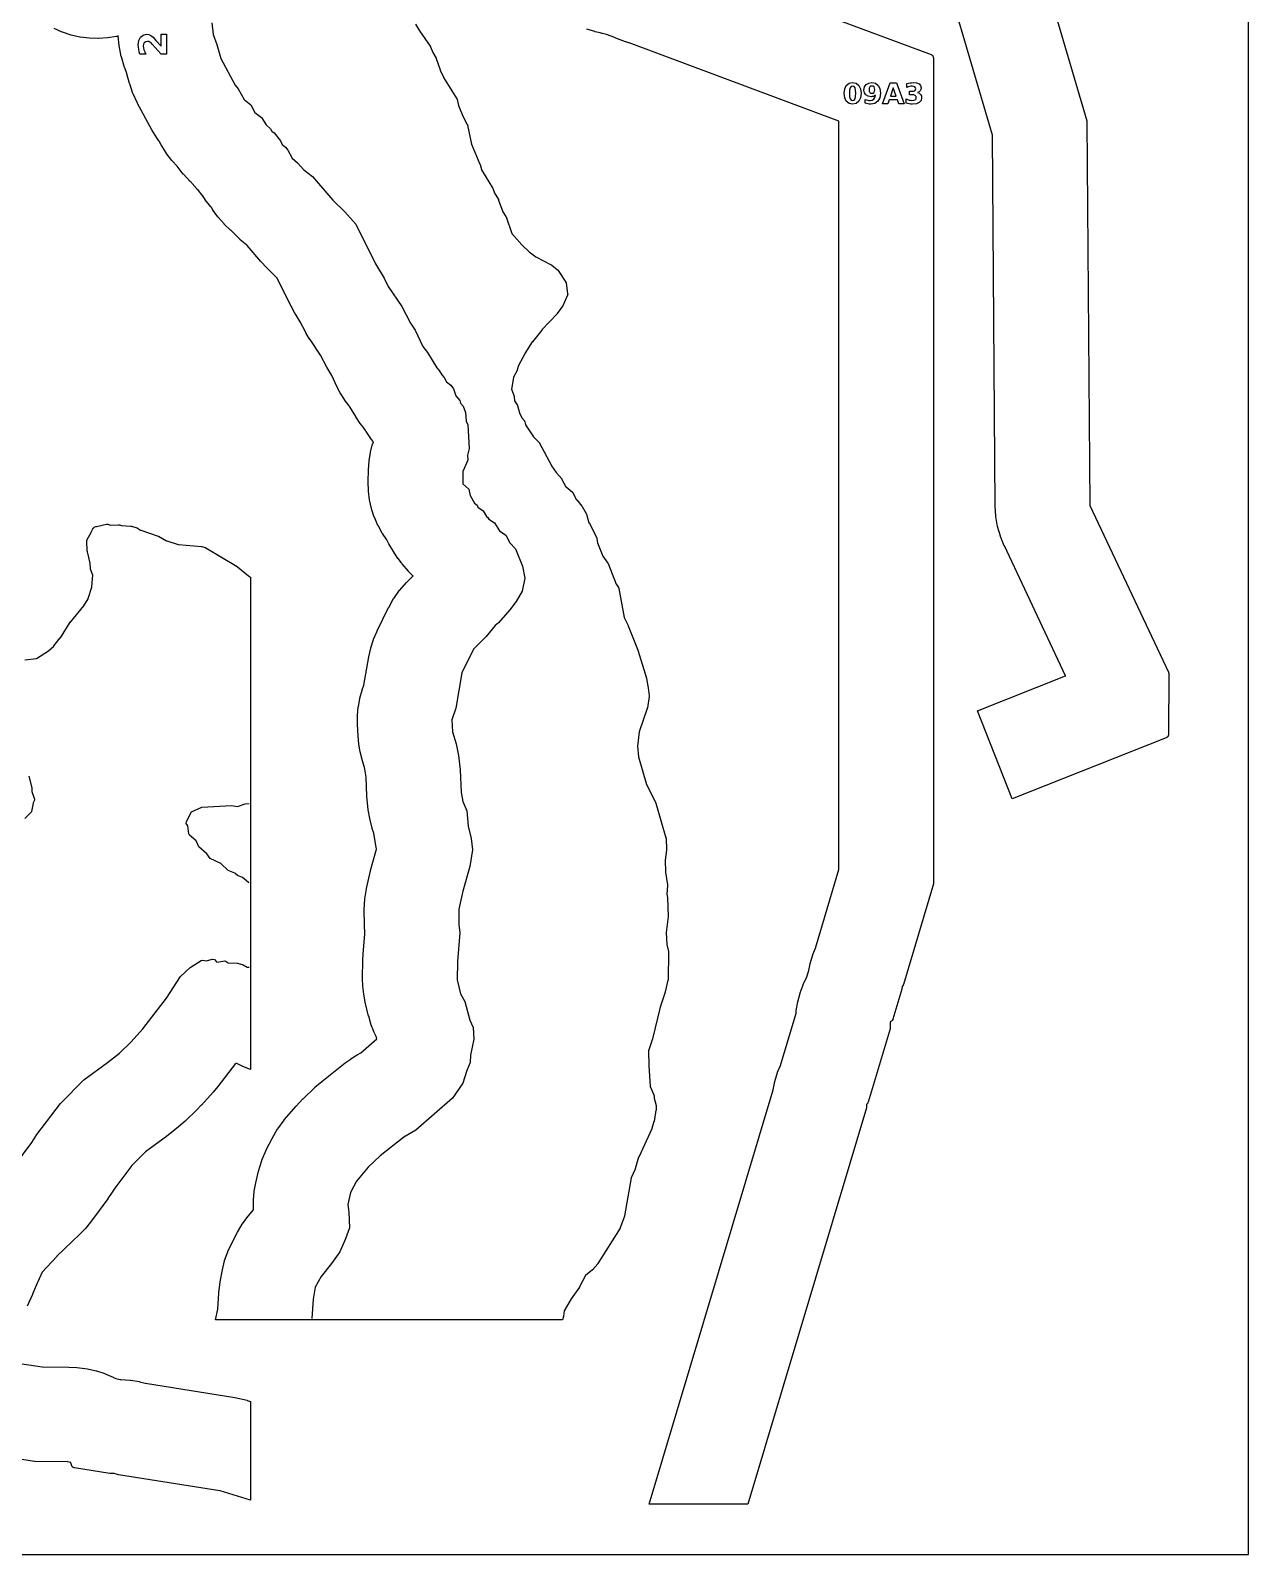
# Model space of a CAD drawing. Header units: millimetres. Extents: x 0 to 841, y 0 to 594.
# Drawn here: x 583.2 to 841, y 0 to 322.4 of the extents above; entities that cross this region are included whole.
import ezdxf

# ---------------------------------------------------------------- set-up
doc = ezdxf.new("R2010")
doc.units = ezdxf.units.MM
for name, color, linetype in [('CUT', 1, 'Continuous'), ('ENGRAVE', 5, 'Continuous'), ('SHEET_EDGE_DO_NOT_CUT', 8, 'Continuous')]:
    doc.layers.add(name, color=color, linetype=linetype)

msp = doc.modelspace()

# ---------------------------------------------------------------- linework, layer by layer
at = {"layer": 'CUT'}
for points in [[(710.48, 340.94), (773.81, 317.35), (773.85, 317.33), (773.9, 317.3), (774.02, 317.22), (774.06, 317.19), (774.1, 317.16), (774.14, 317.12), (774.17, 317.08), (774.22, 317.01), (774.25, 316.96), (774.27, 316.92), (774.29, 316.87), (774.3, 316.82), (774.33, 316.68), (774.34, 316.63), (774.34, 316.58), (774.34, 142.06), (774.34, 142.01), (774.33, 141.96), (774.32, 141.92), (767.96, 120.63), (767.94, 120.58), (767.92, 120.54), (767.89, 120.49), (767.7, 120.2), (767.69, 120.19), (767.69, 120.18), (767.66, 119.7), (767.66, 119.64), (767.64, 119.58), (765.76, 113.28), (765.74, 113.24), (765.73, 113.2), (765.71, 113.16), (765.61, 113), (765.58, 112.96), (765.55, 112.92), (765.51, 112.89), (765.47, 112.86), (765.43, 112.83), (765.2, 112.7), (765.19, 112.69), (765.19, 112.68), (765.16, 111.34), (765.16, 111.3), (765.15, 111.26), (765.14, 111.21), (760.48, 95.67), (760.47, 95.62), (760.44, 95.57), (760.41, 95.52), (760.19, 95.21), (760.19, 95.2), (760.18, 95.19), (760.15, 94.62), (760.15, 94.56), (760.13, 94.5), (735.02, 10.62), (714.14, 10.62), (740.4, 98.31), (740.4, 98.33), (740.74, 100.04), (740.75, 100.09), (741.32, 101.97), (741.34, 102.02), (741.93, 103.45), (741.94, 103.47), (745.25, 114.52), (745.26, 114.54), (745.26, 114.55), (745.29, 115.03), (745.3, 115.08), (745.6, 116.91), (745.61, 116.96), (746.09, 118.76), (746.1, 118.8), (746.75, 120.55), (746.77, 120.59), (747.55, 122.21), (747.56, 122.22), (747.56, 122.23), (747.95, 123.54), (747.96, 123.56), (748.24, 125), (748.25, 125.05), (748.8, 126.88), (748.82, 126.92), (749.36, 128.25), (749.37, 128.27), (754.33, 144.9), (754.34, 144.91), (754.34, 144.92), (754.34, 303.24), (754.34, 303.25), (754.33, 303.26), (709.91, 319.81), (709.89, 319.81), (709.21, 320), (709.16, 320.01), (707.49, 320.65), (707.44, 320.66), (706.94, 320.91), (706.92, 320.92), (705.16, 321.57), (705.13, 321.58), (704.27, 321.79), (704.22, 321.8), (703.8, 321.95), (703.77, 321.96), (702.75, 322.18), (702.7, 322.19), (701, 322.73)], [(797.12, 336.18), (806.78, 303.31), (806.79, 303.27), (806.8, 303.22), (806.8, 303.17), (807.41, 221.95), (807.41, 221.93), (807.41, 221.92), (824.06, 186.66), (824.08, 186.61), (824.09, 186.56), (824.1, 186.5), (824.11, 186.45), (824.1, 173.59), (824.1, 173.54), (824.09, 173.49), (824.08, 173.44), (824.02, 173.24), (824, 173.19), (824, 173.19), (823.98, 173.15), (823.95, 173.11), (823.92, 173.07), (823.89, 173.03), (823.85, 173), (823.69, 172.87), (823.65, 172.84), (823.6, 172.81), (823.56, 172.79), (791, 159.91), (783.64, 178.5), (802.3, 185.89), (802.31, 185.89), (802.3, 185.9), (789.33, 213.38), (789.32, 213.41), (788.51, 215.38), (788.5, 215.43), (787.91, 217.46), (787.9, 217.51), (787.55, 219.6), (787.54, 219.65), (787.41, 221.77), (787.41, 221.8), (786.82, 300.28), (786.82, 300.29), (786.82, 300.3), (777.93, 330.54)], [(664.75, 323.8), (665.55, 322.37), (665.56, 322.34), (667.86, 319.1), (667.89, 319.05), (667.92, 319), (668.4, 317.79), (668.42, 317.75), (669.07, 316.6), (669.09, 316.56), (669.11, 316.51), (669.91, 314.1), (669.92, 314.07), (670.66, 312.53), (670.67, 312.51), (673.5, 307.96), (673.52, 307.92), (673.54, 307.88), (673.56, 307.84), (673.57, 307.8), (673.83, 306.55), (673.83, 306.54), (673.83, 306.53), (674.72, 304.34), (674.73, 304.31), (675.68, 302.57), (675.7, 302.52), (675.72, 302.47), (675.73, 302.43), (676.54, 298.38), (676.54, 298.37), (676.54, 298.35), (678.35, 294.15), (678.37, 294.11), (678.38, 294.08), (678.66, 293), (678.66, 292.99), (678.67, 292.98), (681.01, 289.18), (681.04, 289.13), (681.06, 289.08), (681.37, 288.21), (681.37, 288.2), (681.38, 288.19), (682.26, 286.65), (682.28, 286.61), (682.29, 286.57), (683.18, 284.07), (683.19, 284.06), (683.19, 284.05), (683.83, 283.11), (683.86, 283.08), (683.88, 283.04), (683.89, 283), (685.13, 279.47), (685.13, 279.46), (685.14, 279.45), (687.21, 277.08), (687.23, 277.06), (688.78, 275.59), (688.8, 275.57), (690.21, 274.55), (690.22, 274.54), (690.22, 274.54), (693.46, 272.85), (693.5, 272.83), (693.54, 272.8), (694.8, 271.81), (694.84, 271.77), (694.88, 271.73), (694.91, 271.68), (696.5, 269.21), (696.53, 269.17), (696.55, 269.12), (696.57, 269.07), (696.58, 269.02), (696.92, 266.7), (696.93, 266.66), (696.93, 266.61), (696.92, 266.57), (696.92, 266.52), (696.9, 266.47), (696.89, 266.43), (695.92, 264.19), (695.89, 264.14), (695.86, 264.09), (694.72, 262.56), (694.69, 262.52), (691.48, 259.07), (691.47, 259.06), (689.45, 256.59), (689.43, 256.56), (687.88, 254.08), (687.87, 254.06), (686.55, 251.59), (686.54, 251.57), (686.54, 251.56), (686.24, 250.61), (686.23, 250.56), (686.21, 250.52), (685.45, 249.07), (685.45, 249.06), (685.45, 249.04), (685.05, 246.57), (685.05, 246.56), (685.05, 246.55), (685.58, 245.06), (685.6, 245.01), (685.61, 244.96), (685.61, 244.91), (685.66, 244.07), (685.66, 244.06), (685.66, 244.05), (686.26, 243.23), (686.29, 243.19), (686.31, 243.15), (686.33, 243.1), (686.34, 243.06), (686.71, 241.57), (686.71, 241.56), (686.72, 241.55), (687.23, 240.52), (687.23, 240.51), (687.24, 240.5), (687.78, 239.83), (687.81, 239.78), (687.84, 239.73), (687.86, 239.68), (687.87, 239.63), (688.01, 239.06), (688.02, 239.04), (688.02, 239.03), (689.66, 236.5), (689.67, 236.49), (689.68, 236.48), (690.88, 235.26), (690.91, 235.23), (690.94, 235.19), (690.97, 235.15), (693.51, 230.38), (693.52, 230.36), (694.52, 228.89), (694.53, 228.87), (695.66, 227.56), (695.69, 227.52), (695.71, 227.47), (696.57, 225.92), (696.58, 225.91), (696.59, 225.9), (697.92, 224.78), (697.95, 224.75), (697.98, 224.71), (698.01, 224.67), (698.04, 224.63), (698.82, 223.16), (698.82, 223.15), (698.83, 223.14), (699.92, 221.8), (699.94, 221.77), (699.96, 221.74), (700.83, 220.24), (700.86, 220.19), (700.88, 220.13), (701.43, 218.27), (701.43, 218.26), (701.44, 218.25), (703.07, 215.12), (703.09, 215.08), (703.11, 215.04), (703.12, 215), (703.13, 214.95), (703.25, 214.07), (703.25, 214.06), (703.25, 214.04), (704.36, 211.22), (704.37, 211.21), (704.37, 211.2), (705.4, 209.77), (705.43, 209.72), (705.46, 209.66), (707.22, 205.26), (707.23, 205.25), (707.23, 205.23), (707.66, 204.6), (707.69, 204.56), (707.71, 204.51), (707.73, 204.46), (707.74, 204.41), (708.9, 198.24), (708.9, 198.23), (708.91, 198.22), (709.73, 196.54), (709.74, 196.51), (711.85, 191.16), (711.86, 191.12), (713.58, 185.39), (713.59, 185.35), (713.98, 183.36), (713.99, 183.33), (714.2, 181.67), (714.2, 181.62), (714.2, 181.57), (714.19, 181.52), (713.79, 179.1), (713.78, 179.06), (713.77, 179.02), (712.06, 174.07), (712.06, 174.06), (712.05, 174.05), (711.69, 171.02), (711.69, 171.01), (711.69, 171), (711.91, 168.77), (711.91, 168.76), (711.92, 168.75), (713.57, 162.91), (713.57, 162.9), (713.57, 162.88), (715.55, 159.03), (715.57, 158.99), (715.58, 158.94), (717.73, 151.65), (717.74, 151.61), (717.74, 151.57), (717.75, 151.53), (717.84, 149.1), (717.84, 149.06), (717.83, 149.02), (717.56, 146.88), (717.56, 146.84), (717.61, 144.42), (717.61, 144.39), (718.04, 141.65), (718.05, 141.61), (718.05, 141.57), (718.05, 141.53), (717.88, 139.71), (717.88, 139.7), (717.88, 139.69), (718.02, 139.03), (718.03, 138.98), (718.03, 138.98), (718.03, 138.94), (718.17, 135.04), (718.16, 135), (718.16, 134.96), (717.74, 131.57), (717.74, 131.56), (717.74, 131.55), (717.91, 129.07), (717.91, 129.06), (717.91, 129.05), (718.24, 127.61), (718.25, 127.55), (718.26, 127.49), (718.16, 121.61), (718.15, 121.56), (718.14, 121.51), (717.57, 119.05), (717.55, 119.01), (716.51, 115.83), (716.5, 115.81), (714.85, 109.1), (714.84, 109.07), (714.02, 106.57), (714.02, 106.56), (714.02, 106.54), (714.07, 103.4), (714.07, 103.38), (714.4, 99.07), (714.4, 99.06), (714.41, 99.05), (715.17, 97.23), (715.18, 97.18), (715.19, 97.14), (715.2, 97.1), (715.2, 97.05), (715.22, 96.57), (715.22, 96.56), (715.22, 96.54), (715.64, 95.03), (715.65, 94.98), (715.65, 94.92), (715.66, 94.87), (715.62, 94.04), (715.61, 93.98), (715.2, 91.64), (715.18, 91.58), (714.72, 90.13), (714.7, 90.07), (711.95, 84.07), (711.95, 84.06), (711.94, 84.05), (711.24, 81.59), (711.23, 81.56), (711.21, 81.53), (710.38, 79.72), (710.38, 79.71), (710.38, 79.7), (708.97, 71.67), (708.96, 71.62), (708.95, 71.58), (708.05, 69.11), (708.03, 69.06), (708, 69.02), (703.32, 61.55), (703.28, 61.49), (702.26, 60.3), (702.23, 60.26), (702.19, 60.23), (700.68, 59.06), (700.67, 59.06), (700.67, 59.05), (699.44, 56.64), (699.41, 56.58), (697.64, 54.08), (697.63, 54.06), (696.19, 51.57), (696.18, 51.56), (696.18, 51.54), (696.07, 50.43), (696.06, 50.39), (696.05, 50.36), (695.86, 49.62), (622.37, 49.62), (622.87, 51.88), (622.87, 51.89), (622.87, 51.9), (623.1, 55.34), (623.1, 55.37), (623.39, 57.67), (623.39, 57.7), (623.86, 60.2), (623.86, 60.22), (624.32, 62.14), (624.33, 62.19), (624.98, 64.04), (625, 64.09), (625.83, 65.88), (625.84, 65.9), (627.04, 68.17), (627.05, 68.19), (628.06, 69.9), (628.09, 69.94), (629.26, 71.53), (629.28, 71.55), (630.43, 72.95), (630.44, 72.96), (630.44, 72.98), (630.42, 73.18), (630.42, 73.22), (630.42, 75), (630.43, 75.04), (630.59, 76.81), (630.6, 76.85), (630.92, 78.61), (630.93, 78.63), (631.5, 81.09), (631.51, 81.11), (632.18, 83.36), (632.2, 83.42), (633.13, 85.57), (633.14, 85.6), (634.37, 88.03), (634.38, 88.05), (635.53, 90.03), (635.57, 90.08), (636.94, 91.91), (636.96, 91.94), (639.44, 94.87), (639.46, 94.89), (640.9, 96.42), (640.92, 96.44), (643.42, 98.83), (643.44, 98.85), (644.87, 100.09), (644.89, 100.1), (649.86, 104.01), (649.87, 104.02), (651.08, 104.9), (651.11, 104.92), (652.38, 105.71), (652.4, 105.72), (653.15, 106.14), (653.16, 106.15), (653.17, 106.16), (656.53, 109.1), (656.54, 109.11), (656.54, 109.12), (656.41, 109.6), (656.4, 109.62), (656.4, 109.63), (655.92, 110.6), (655.91, 110.64), (655.3, 112.22), (655.29, 112.26), (654.82, 113.89), (654.81, 113.91), (654.1, 116.88), (654.09, 116.9), (653.77, 118.53), (653.77, 118.57), (653.59, 120.21), (653.58, 120.25), (653.54, 121.91), (653.54, 121.93), (653.61, 125.78), (653.61, 125.8), (653.67, 127.03), (653.67, 127.04), (654.01, 131.32), (654.01, 131.36), (653.91, 133.13), (653.91, 133.16), (653.89, 136.43), (653.89, 136.46), (654, 138.64), (654.01, 138.7), (654.36, 140.86), (654.37, 140.88), (655.2, 144.68), (655.21, 144.7), (655.54, 145.98), (655.54, 146), (656.48, 149.2), (656.48, 149.21), (656.48, 149.22), (656.38, 149.65), (656.38, 149.68), (655.99, 152.09), (655.98, 152.12), (655.94, 152.58), (655.93, 152.59), (655.93, 152.61), (655.57, 153.62), (655.55, 153.67), (655.07, 155.69), (655.06, 155.71), (654.73, 157.53), (654.72, 157.56), (654.41, 160.43), (654.4, 160.47), (654.26, 164.43), (654.26, 164.45), (654.1, 165.75), (654.1, 165.77), (653.94, 166.5), (653.94, 166.52), (653.43, 168.15), (653.43, 168.17), (653, 169.79), (653, 169.83), (652.71, 171.46), (652.71, 171.5), (652.56, 173.17), (652.56, 173.19), (652.45, 175.67), (652.45, 175.69), (652.46, 177.49), (652.46, 177.53), (652.62, 179.31), (652.63, 179.36), (652.96, 181.12), (652.97, 181.16), (653.46, 182.89), (653.47, 182.91), (653.81, 183.94), (653.81, 183.94), (653.82, 183.95), (654.83, 189.92), (654.84, 189.94), (655.24, 191.77), (655.26, 191.82), (655.83, 193.6), (655.85, 193.64), (656.59, 195.36), (656.6, 195.39), (659.04, 200.34), (659.05, 200.37), (660.1, 202.24), (660.13, 202.28), (661.37, 204.01), (661.4, 204.06), (662.83, 205.65), (662.85, 205.67), (664.19, 207.02), (664.2, 207.03), (664.19, 207.04), (664.18, 207.06), (664.16, 207.08), (663.25, 207.97), (663.21, 208.01), (661.89, 209.6), (661.86, 209.64), (661.74, 209.82), (661.73, 209.84), (661.04, 210.71), (661.01, 210.75), (660.05, 212.2), (660.04, 212.22), (659.09, 213.81), (659.08, 213.84), (658.66, 214.65), (658.64, 214.68), (657.72, 216.03), (657.69, 216.07), (656.79, 217.69), (656.77, 217.74), (656.03, 219.44), (656.01, 219.48), (655.44, 221.25), (655.43, 221.3), (655.02, 223.11), (655.01, 223.16), (654.78, 225), (654.78, 225.05), (654.73, 226.92), (654.73, 226.94), (654.77, 229.46), (654.78, 229.49), (654.9, 231.31), (654.9, 231.36), (655.19, 233.16), (655.2, 233.2), (655.65, 234.96), (655.67, 235.01), (655.81, 235.41), (655.81, 235.42), (655.81, 235.43), (655.8, 235.44), (655.79, 235.45), (655.78, 235.47), (655.43, 235.88), (655.4, 235.92), (654.26, 237.57), (654.23, 237.61), (654.06, 237.92), (654.05, 237.94), (653.8, 238.32), (653.79, 238.34), (653.06, 239.25), (653.04, 239.29), (652.08, 240.73), (652.07, 240.75), (650.84, 242.79), (650.82, 242.82), (650.69, 242.98), (650.68, 243), (649.69, 244.32), (649.67, 244.36), (648.81, 245.76), (648.79, 245.79), (648.04, 247.27), (648.03, 247.29), (647.12, 249.28), (647.12, 249.29), (647.11, 249.3), (647.05, 249.39), (647.04, 249.41), (645.97, 251.2), (645.96, 251.22), (644.65, 253.71), (644.64, 253.73), (642.4, 257.03), (642.39, 257.05), (641.59, 258.33), (641.57, 258.37), (640.87, 259.71), (640.86, 259.73), (640.47, 260.54), (640.46, 260.56), (639.12, 262.79), (639.11, 262.8), (638.39, 264.12), (638.38, 264.14), (635.4, 270.09), (635.39, 270.1), (635.38, 270.1), (635.3, 270.2), (635.29, 270.21), (633.25, 272.2), (633.23, 272.22), (631.99, 273.56), (631.97, 273.57), (629.12, 276.93), (629.11, 276.94), (629.1, 276.95), (629.04, 276.99), (629.02, 277.01), (627.64, 278.15), (627.61, 278.19), (626.34, 279.45), (626.33, 279.47), (625.84, 280), (625.82, 280.02), (625.62, 280.19), (625.6, 280.21), (624.24, 281.49), (624.21, 281.52), (622.98, 282.91), (622.95, 282.95), (621.86, 284.45), (621.84, 284.49), (621.53, 285.01), (621.53, 285.02), (621.52, 285.03), (621.47, 285.08), (621.44, 285.12), (620.23, 286.63), (620.21, 286.67), (619.65, 287.54), (619.64, 287.55), (619.63, 287.56), (619.62, 287.57), (619.59, 287.61), (618.78, 288.57), (618.77, 288.59), (618.54, 288.81), (618.51, 288.84), (617.44, 290.09), (617.42, 290.12), (617.29, 290.29), (617.29, 290.3), (617.28, 290.31), (617.09, 290.47), (617.05, 290.5), (615.61, 292.01), (615.57, 292.05), (614.3, 293.7), (614.28, 293.72), (614.27, 293.74), (614.26, 293.75), (613.2, 294.89), (613.17, 294.93), (611.98, 296.49), (611.95, 296.53), (610.92, 298.22), (610.91, 298.24), (610.46, 299.05), (610.44, 299.09), (609.99, 299.69), (609.96, 299.73), (608.96, 301.39), (608.94, 301.41), (605.91, 307.02), (605.9, 307.05), (604.97, 309.04), (604.94, 309.09), (604.24, 311.18), (604.23, 311.2), (603.65, 313.28), (603.65, 313.3), (603.18, 314.55), (603.17, 314.58), (602.48, 316.84), (602.46, 316.9), (602.05, 319.23), (602.04, 319.26), (601.81, 321.26), (601.81, 321.28), (601.8, 321.27), (601.5, 321.19), (601.45, 321.18), (599.58, 320.87), (599.53, 320.87), (597.64, 320.74), (597.59, 320.74), (595.7, 320.79), (595.65, 320.8), (593.77, 321.03), (593.72, 321.04), (591.87, 321.46), (591.83, 321.48), (590.03, 322.07), (589.98, 322.09), (588.25, 322.86)], [(582.07, 189.32), (584.53, 189.6), (584.54, 189.6), (584.55, 189.6), (587.04, 191.16), (587.05, 191.17), (587.06, 191.18), (588.16, 192.21), (588.19, 192.24), (589.56, 193.91), (589.58, 193.94), (591.65, 197.22), (591.69, 197.27), (594.55, 200.68), (594.55, 200.69), (594.56, 200.7), (595.45, 202.21), (595.45, 202.23), (595.46, 202.24), (596.23, 204.69), (596.24, 204.71), (596.24, 204.72), (596.43, 207.19), (596.43, 207.21), (596.43, 207.22), (595.95, 208.44), (595.94, 208.49), (595.92, 208.54), (595.92, 208.6), (595.86, 209.69), (595.86, 209.71), (595.85, 209.72), (595.28, 212.16), (595.28, 212.21), (595.27, 212.26), (595.19, 214.49), (595.19, 214.53), (595.2, 214.58), (595.21, 214.62), (595.22, 214.67), (595.24, 214.71), (595.26, 214.75), (596.1, 216.25), (596.12, 216.28), (596.42, 216.99), (596.44, 217.04), (596.47, 217.08), (596.5, 217.12), (596.53, 217.15), (596.62, 217.23), (596.66, 217.27), (596.71, 217.3), (596.76, 217.33), (597.1, 217.49), (597.15, 217.51), (597.2, 217.53), (599.34, 217.99), (599.39, 218), (599.45, 218), (599.5, 218), (599.55, 217.99), (599.6, 217.98), (600.14, 217.81), (600.15, 217.8), (600.16, 217.8), (601.89, 217.86), (601.95, 217.86), (602, 217.85), (602.06, 217.83), (602.52, 217.69), (602.53, 217.68), (602.54, 217.68), (604.5, 217.56), (604.55, 217.56), (604.6, 217.55), (605.74, 217.23), (605.79, 217.22), (605.84, 217.2), (605.88, 217.17), (606.56, 216.74), (606.58, 216.73), (606.59, 216.72), (610.26, 215.47), (610.31, 215.45), (610.35, 215.43), (612.04, 214.46), (612.06, 214.45), (612.07, 214.45), (614.52, 213.68), (614.53, 213.67), (614.55, 213.67), (619.42, 213.27), (619.47, 213.27), (619.52, 213.26), (620.21, 213.05), (620.25, 213.04), (620.29, 213.02), (620.33, 213), (627.02, 209.01), (627.05, 208.99), (627.08, 208.97), (629.38, 207.05), (629.39, 207.04), (629.4, 207.04), (629.82, 206.8), (629.82, 102.59), (629.81, 102.59), (628.2, 103.22), (628.16, 103.24), (626.92, 103.86), (626.91, 103.87), (626.9, 103.87), (626.81, 103.88), (626.77, 103.89), (626.68, 103.92), (626.67, 103.92), (626.66, 103.91), (622.88, 99.01), (622.87, 98.99), (621.89, 97.83), (621.88, 97.81), (619.41, 95.08), (619.4, 95.07), (618.46, 94.1), (618.45, 94.09), (615.96, 91.69), (615.95, 91.68), (614.58, 90.47), (614.56, 90.45), (612.05, 88.45), (612.04, 88.44), (611.29, 87.87), (611.29, 87.86), (607.61, 85.19), (607.6, 85.19), (607.59, 85.18), (604.72, 82.3), (604.7, 82.27), (601.08, 77.51), (601.07, 77.49), (600.56, 76.66), (600.55, 76.64), (599.63, 75.29), (599.62, 75.27), (595.93, 70.3), (595.92, 70.29), (594.88, 69.01), (594.86, 68.98), (593.72, 67.79), (593.7, 67.77), (588.82, 63.09), (588.81, 63.07), (585.75, 59.77), (585.74, 59.76), (585.73, 59.74), (584.43, 56.94), (584.42, 56.92), (583.7, 55.05), (583.69, 55.02), (582.53, 52.53)], [(582.06, 155.72), (583.54, 157.2), (583.55, 157.21), (583.55, 157.22), (583.88, 158.99), (583.89, 159.03), (583.91, 159.08), (584.15, 159.69), (584.15, 159.71), (584.15, 159.72), (583.66, 161.18), (583.65, 161.22), (583.64, 161.27), (583.64, 161.31), (583.59, 162.21), (583.59, 162.23), (583.59, 162.24), (582.94, 164.69)], [(579.55, 40.66), (585.72, 39.68), (585.73, 39.68), (585.74, 39.68), (591.35, 39.67), (591.37, 39.67), (593.04, 39.6), (593.08, 39.59), (594.73, 39.38), (594.76, 39.37), (595.32, 39.28), (595.34, 39.27), (597.18, 38.86), (597.23, 38.85), (599.01, 38.27), (599.05, 38.25), (600.77, 37.5), (600.81, 37.48), (601.28, 37.22), (601.29, 37.21), (601.3, 37.21), (602.22, 37.06), (602.25, 37.06), (602.35, 37.06), (602.37, 37.06), (604.33, 36.91), (604.38, 36.91), (606.29, 36.57), (606.34, 36.56), (607.53, 36.22), (607.56, 36.22), (626.46, 33.22), (626.49, 33.21), (629.07, 32.63), (629.1, 32.62), (629.82, 32.4), (629.82, 11.53), (623.36, 13.46), (623.33, 13.47), (601.91, 16.86), (601.85, 16.88), (600.97, 17.13), (600.96, 17.14), (600.95, 17.14), (600.11, 17.15), (600.05, 17.16), (592.56, 18.35), (592.51, 18.36), (592.46, 18.37), (592.33, 18.42), (592.28, 18.44), (592.24, 18.46), (592.2, 18.49), (592.16, 18.52), (592.12, 18.56), (592.09, 18.59), (592.05, 18.64), (592.02, 18.68), (592, 18.73), (591.98, 18.78), (591.78, 19.42), (591.78, 19.43), (591.77, 19.44), (591.05, 19.64), (591.04, 19.64), (591.02, 19.64), (584.2, 19.68), (584.16, 19.68), (584.12, 19.68), (572.49, 21.52)]]:
    msp.add_lwpolyline(points, dxfattribs=at)
at = {"layer": 'ENGRAVE'}
for points in [[(621.62, 324.04), (621.91, 321.56), (622.69, 319.48), (623.5, 316.54), (626.55, 310.9), (627.23, 310.08), (628.47, 307.8), (629.87, 306.7), (630.75, 305.07), (632.11, 304.05), (633.15, 302.47), (634.07, 301.63), (634.31, 301.14), (634.82, 300.77), (636.14, 299.06), (636.48, 298.3), (637.2, 297.75), (637.7, 297.12), (638.59, 295.42), (639.76, 294.42), (641.11, 292.94), (642.94, 291.56), (647.22, 286.51), (649.75, 284.04), (652.07, 281.45), (656.26, 273.1), (658.12, 270), (658.94, 268.27), (661.83, 264.02), (663.67, 260.52), (664.65, 259.06), (666.24, 255.56), (667.26, 254.3), (669.22, 251.04), (669.75, 250.53), (670.29, 249.61), (670.82, 249.02), (671.27, 248.09), (672.22, 247.43), (672.75, 246.64), (673.29, 245.12), (674.11, 244.15), (674.28, 243.61), (674.78, 242.96), (675.3, 241.59), (675.48, 239.81), (675.83, 238.99), (676.05, 234.03), (675.75, 232.58), (675.78, 231.53), (674.77, 229.1), (674.72, 226.55), (676, 225.4), (676.27, 224.06), (677.23, 222.44), (677.77, 222.01), (677.92, 221.56), (679.01, 220.79), (679.73, 219.6), (680.03, 219.42), (680.23, 219.06), (681.42, 218.25), (682.51, 216.56)], [(682.51, 216.56), (683.86, 215.63), (684.71, 214.03), (685.91, 212.74), (687.35, 209.12), (687.86, 206.56), (687.26, 203.82), (686.01, 201.6), (684.71, 199.89), (682.27, 197.14), (681.57, 196.54), (679.7, 194.25), (677, 191.54), (674.55, 186.56), (673.27, 179.06), (672.43, 176.56), (672.54, 174.06), (673.32, 171.52), (673.85, 169.03), (674.21, 166.01), (674.39, 161.19), (674.73, 159.34), (675.56, 157.35), (675.89, 154.08), (676.47, 151.52), (676.75, 149.09), (676.24, 145.53), (674.73, 140.37), (673.89, 136.56), (673.91, 133.26), (674.09, 131.56), (673.61, 125.44), (673.54, 121.57), (674.26, 118.59), (675.14, 116.97), (676.2, 113.02), (676.94, 111.48), (677.04, 109.03), (676.33, 105.66), (676.28, 104.06), (675.58, 102.39), (674.71, 99.75), (672.55, 96.54), (664.79, 89.75), (662.23, 88.3), (657.25, 84.38), (654.72, 81.96), (652.22, 79.01), (650.98, 76.56), (650.4, 74.08), (650.63, 72.41), (650.75, 69.13), (649.92, 66.77), (648.71, 64.06), (646.94, 61.54), (644.73, 58.85), (643.52, 56.56), (643.05, 54.04), (642.78, 49.92)], [(629.52, 142.13), (629.36, 142.19), (628.09, 143.24), (627.06, 143.63), (626.51, 144.16), (625.09, 144.72), (623.55, 146.2), (621.27, 147.23), (620.56, 148.21), (618.89, 149.69), (618.3, 150.96), (616.89, 152.2), (616.78, 152.48), (616.52, 154.17), (616.21, 154.65), (616.24, 155.1), (617.35, 157.15), (619.49, 158.15), (625.76, 158.5), (627.05, 158.25), (628.65, 158.82), (629.52, 158.88)], [(579.86, 82.21), (583.56, 87.19), (584.58, 88.84), (589.59, 95.45), (594.56, 100.44), (599.55, 104.06), (602.07, 106.07), (604.56, 108.48), (607.04, 111.23), (612.04, 117.7), (615, 122.27), (617.06, 124.2), (619.35, 125.69), (619.72, 125.77), (620.46, 125.61), (621.8, 125.99), (622.21, 125.87), (622.7, 125.35), (624.39, 125.57), (624.68, 125.49), (625.06, 125.21), (627.05, 125.09), (628.27, 124.74), (629.09, 124.25), (629.43, 124.27), (629.52, 124.25)]]:
    msp.add_lwpolyline(points, dxfattribs=at)
for points in [[(610.89, 319.1), (610.89, 321.67), (612, 321.67), (612, 317.43), (610.89, 317.43), (609.01, 319.56), (608.76, 319.81), (608.51, 319.98), (608.26, 320.08), (608, 320.12), (607.63, 320.05), (607.34, 319.84), (607.15, 319.52), (607.09, 319.11), (607.13, 318.74), (607.24, 318.34), (607.42, 317.91), (607.69, 317.45), (606.4, 317.45), (606.26, 317.95), (606.15, 318.45), (606.08, 318.94), (606.06, 319.42), (606.18, 320.35), (606.52, 321.05), (607.07, 321.48), (607.81, 321.63), (608.27, 321.57), (608.7, 321.38), (609.18, 321), (609.8, 320.35), (610.89, 319.1)], [(759.02, 309.14), (758.91, 308.17), (758.56, 307.46), (757.99, 307.02), (757.23, 306.87), (756.46, 307.02), (755.89, 307.46), (755.54, 308.17), (755.42, 309.14), (755.54, 310.1), (755.89, 310.82), (756.46, 311.26), (757.23, 311.41), (757.99, 311.26), (758.56, 310.82), (758.91, 310.1), (759.02, 309.14)], [(757.9, 309.14), (757.86, 309.84), (757.74, 310.3), (757.54, 310.55), (757.23, 310.64), (756.91, 310.55), (756.71, 310.3), (756.59, 309.84), (756.55, 309.14), (756.59, 308.44), (756.71, 307.97), (756.91, 307.72), (757.23, 307.64), (757.54, 307.72), (757.74, 307.97), (757.86, 308.44), (757.9, 309.14)], [(759.91, 307.05), (759.91, 307.86), (760.18, 307.75), (760.43, 307.67), (760.67, 307.62), (760.91, 307.61), (761.36, 307.68), (761.7, 307.89), (761.92, 308.23), (762.03, 308.72), (761.82, 308.59), (761.61, 308.5), (761.37, 308.44), (761.12, 308.42), (760.51, 308.52), (760.03, 308.81), (759.72, 309.27), (759.62, 309.84), (759.74, 310.48), (760.08, 310.98), (760.62, 311.29), (761.31, 311.4), (762.07, 311.26), (762.63, 310.82), (762.99, 310.13), (763.1, 309.19), (762.97, 308.22), (762.55, 307.49), (761.9, 307.02), (761.05, 306.87), (760.75, 306.88), (760.46, 306.91), (760.18, 306.97), (759.91, 307.05)], [(761.3, 309.16), (761.56, 309.2), (761.75, 309.35), (761.86, 309.59), (761.9, 309.92), (761.86, 310.26), (761.75, 310.5), (761.56, 310.64), (761.3, 310.69), (761.04, 310.64), (760.86, 310.5), (760.75, 310.26), (760.71, 309.92), (760.75, 309.59), (760.86, 309.35), (761.04, 309.2), (761.3, 309.16)], [(766.69, 307.75), (764.93, 307.75), (764.65, 306.95), (763.52, 306.95), (765.14, 311.33), (766.48, 311.33), (768.1, 306.95), (766.97, 306.95), (766.69, 307.75)], [(765.21, 308.56), (766.41, 308.56), (765.81, 310.3), (765.21, 308.56)], [(770.92, 309.31), (771.31, 309.16), (771.6, 308.91), (771.77, 308.59), (771.83, 308.2), (771.7, 307.62), (771.33, 307.21), (770.72, 306.95), (769.88, 306.87), (769.54, 306.88), (769.2, 306.92), (768.86, 306.99), (768.53, 307.09), (768.53, 307.96), (768.85, 307.82), (769.16, 307.72), (769.47, 307.66), (769.77, 307.64), (770.17, 307.67), (770.46, 307.79), (770.64, 307.98), (770.7, 308.24), (770.64, 308.5), (770.45, 308.69), (770.15, 308.8), (769.73, 308.84), (769.28, 308.84), (769.28, 309.57), (769.76, 309.57), (770.13, 309.6), (770.39, 309.7), (770.54, 309.87), (770.6, 310.11), (770.55, 310.33), (770.39, 310.5), (770.15, 310.6), (769.82, 310.64), (769.55, 310.62), (769.27, 310.57), (768.99, 310.5), (768.72, 310.39), (768.72, 311.22), (769.05, 311.3), (769.38, 311.36), (769.71, 311.39), (770.03, 311.41), (770.77, 311.34), (771.3, 311.13), (771.62, 310.78), (771.72, 310.28), (771.67, 309.94), (771.52, 309.66), (771.27, 309.45), (770.92, 309.31)]]:
    msp.add_lwpolyline(points, close=True, dxfattribs=at)
at = {"layer": 'SHEET_EDGE_DO_NOT_CUT'}
msp.add_lwpolyline([(0, 0), (841, 0), (841, 594), (0, 594)], close=True, dxfattribs=at)

doc.saveas('drawing.dxf')
